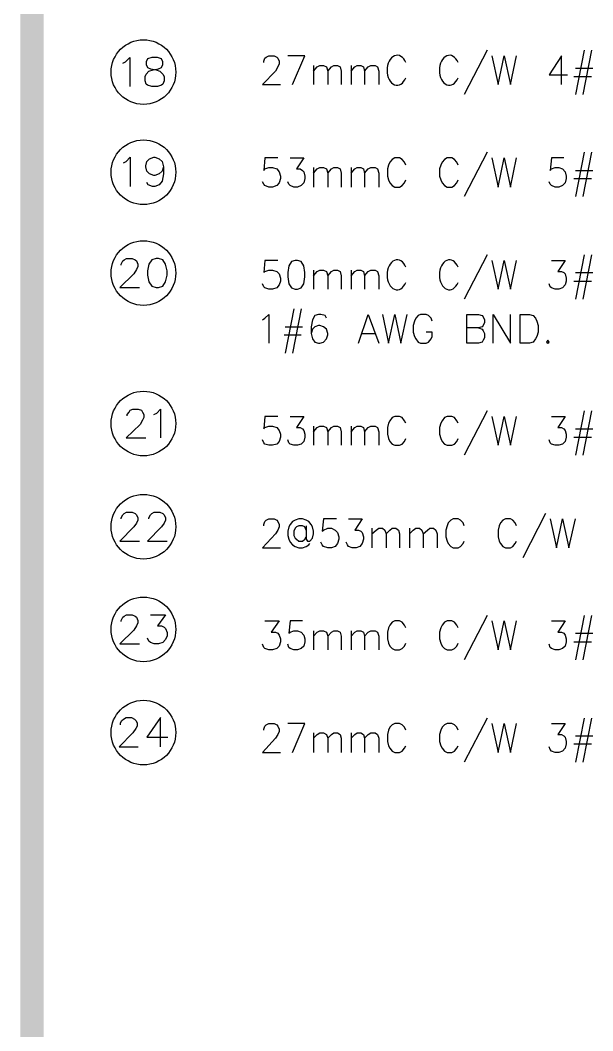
# Model space of a CAD drawing. Header units: inches. Extents: x 0.9 to 46, y 0.8 to 32.4.
# Drawn here: x 1.538 to 3.09, y 22.704 to 25.446 of the extents above; entities that cross this region are included whole.
import ezdxf

# ---------------------------------------------------------------- set-up
doc = ezdxf.new("R2010")
doc.units = ezdxf.units.IN
doc.header["$MEASUREMENT"] = 0
doc.layers.add('PDF_Geometry', color=7, linetype='Continuous')
doc.layers.add('PDF_Solid Fills', color=7, linetype='Continuous')

msp = doc.modelspace()

# ---------------------------------------------------------------- linework, layer by layer
at = {"layer": 'PDF_Geometry', "lineweight": 30}
for points in [[(2.8033, 25.3645), (2.7416, 25.2445)], [(3.0666, 25.3645), (3.0433, 25.2445)], [(3.0866, 25.3645), (3.0633, 25.2445)], [(1.8166, 25.3296), (1.8233, 25.3329), (1.835, 25.3445), (1.835, 25.2662)], [(2.1983, 25.3312), (2.1983, 25.3345), (2.2016, 25.3429), (2.205, 25.3462), (2.2116, 25.3495), (2.2266, 25.3495), (2.2333, 25.3462), (2.2366, 25.3429), (2.24, 25.3345), (2.24, 25.3279), (2.2366, 25.3195), (2.23, 25.3079), (2.195, 25.2712), (2.2433, 25.2712)], [(2.2766, 25.2712), (2.31, 25.3495), (2.2633, 25.3495)], [(2.8166, 25.3495), (2.8333, 25.2712), (2.85, 25.3495), (2.8666, 25.2712), (2.8833, 25.3495)], [(3.0049, 25.2712), (3.0049, 25.3495), (2.9716, 25.2979), (3.0216, 25.2979)], [(2.3333, 25.3229), (2.3333, 25.2712)], [(2.3333, 25.3079), (2.3433, 25.3195), (2.35, 25.3229), (2.36, 25.3229), (2.3683, 25.3195), (2.3716, 25.3079), (2.3716, 25.2712)], [(2.3716, 25.3079), (2.3816, 25.3195), (2.3883, 25.3229), (2.3983, 25.3229), (2.405, 25.3195), (2.4083, 25.3079), (2.4083, 25.2712)], [(2.435, 25.3229), (2.435, 25.2712)], [(2.435, 25.3079), (2.445, 25.3195), (2.4516, 25.3229), (2.4616, 25.3229), (2.4683, 25.3195), (2.4716, 25.3079), (2.4716, 25.2712)], [(2.4716, 25.3079), (2.4816, 25.3195), (2.4883, 25.3229), (2.5, 25.3229), (2.5066, 25.3195), (2.51, 25.3079), (2.51, 25.2712)], [(3.0433, 25.3162), (3.0899, 25.3162)], [(3.0383, 25.2929), (3.0866, 25.2929)], [(2.8033, 25.0879), (2.7416, 24.9679)], [(3.0666, 25.0879), (3.0433, 24.9679)], [(3.0866, 25.0879), (3.0633, 24.9679)], [(1.8183, 25.0595), (1.825, 25.0629), (1.8366, 25.0745), (1.8366, 24.9945)], [(1.9266, 25.0479), (1.9233, 25.0362), (1.915, 25.0295), (1.9033, 25.0245), (1.9, 25.0245), (1.8883, 25.0295), (1.8816, 25.0362), (1.8783, 25.0479), (1.8783, 25.0512), (1.8816, 25.0629), (1.8883, 25.0696), (1.9, 25.0745), (1.9033, 25.0745), (1.915, 25.0696), (1.9233, 25.0629), (1.9266, 25.0479), (1.9266, 25.0295), (1.9233, 25.0095), (1.915, 24.9996), (1.9033, 24.9945), (1.8966, 24.9945), (1.885, 24.9996), (1.8816, 25.0062)], [(2.2366, 25.0729), (2.2016, 25.0729), (2.1983, 25.0379), (2.2016, 25.0429), (2.2116, 25.0462), (2.2216, 25.0462), (2.2333, 25.0429), (2.24, 25.0345), (2.2433, 25.0229), (2.2433, 25.0162), (2.24, 25.0045), (2.2333, 24.9979), (2.2216, 24.9929), (2.2116, 24.9929), (2.2016, 24.9979), (2.1983, 25.0012), (2.195, 25.0079)], [(2.27, 25.0729), (2.3066, 25.0729), (2.2866, 25.0429), (2.2966, 25.0429), (2.3033, 25.0379), (2.3066, 25.0345), (2.31, 25.0229), (2.31, 25.0162), (2.3066, 25.0045), (2.3, 24.9979), (2.29, 24.9929), (2.28, 24.9929), (2.27, 24.9979), (2.2666, 25.0012), (2.2633, 25.0079)], [(2.5833, 25.0529), (2.5799, 25.0612), (2.5733, 25.0679), (2.5666, 25.0729), (2.5533, 25.0729), (2.5466, 25.0679), (2.54, 25.0612), (2.5366, 25.0529), (2.5333, 25.0429), (2.5333, 25.0229), (2.5366, 25.0129), (2.54, 25.0045), (2.5466, 24.9979), (2.5533, 24.9929), (2.5666, 24.9929), (2.5733, 24.9979), (2.5799, 25.0045), (2.5833, 25.0129)], [(2.7249, 25.0529), (2.7216, 25.0612), (2.715, 25.0679), (2.7083, 25.0729), (2.6949, 25.0729), (2.6883, 25.0679), (2.6816, 25.0612), (2.6783, 25.0529), (2.675, 25.0429), (2.675, 25.0229), (2.6783, 25.0129), (2.6816, 25.0045), (2.6883, 24.9979), (2.6949, 24.9929), (2.7083, 24.9929), (2.715, 24.9979), (2.7216, 25.0045), (2.7249, 25.0129)], [(2.8166, 25.0729), (2.8333, 24.9929), (2.85, 25.0729), (2.8666, 24.9929), (2.8833, 25.0729)], [(3.0116, 25.0729), (2.9783, 25.0729), (2.9749, 25.0379), (2.9783, 25.0429), (2.9883, 25.0462), (2.9983, 25.0462), (3.0083, 25.0429), (3.015, 25.0345), (3.0183, 25.0229), (3.0183, 25.0162), (3.015, 25.0045), (3.0083, 24.9979), (2.9983, 24.9929), (2.9883, 24.9929), (2.9783, 24.9979), (2.9749, 25.0012), (2.9716, 25.0079)], [(2.3333, 25.0462), (2.3333, 24.9929)], [(2.3333, 25.0312), (2.3433, 25.0429), (2.35, 25.0462), (2.36, 25.0462), (2.3683, 25.0429), (2.3716, 25.0312), (2.3716, 24.9929)], [(2.3716, 25.0312), (2.3816, 25.0429), (2.3883, 25.0462), (2.3983, 25.0462), (2.405, 25.0429), (2.4083, 25.0312), (2.4083, 24.9929)], [(2.435, 25.0462), (2.435, 24.9929)], [(2.435, 25.0312), (2.445, 25.0429), (2.4516, 25.0462), (2.4616, 25.0462), (2.4683, 25.0429), (2.4716, 25.0312), (2.4716, 24.9929)], [(2.4716, 25.0312), (2.4816, 25.0429), (2.4883, 25.0462), (2.5, 25.0462), (2.5066, 25.0429), (2.51, 25.0312), (2.51, 24.9929)], [(3.0433, 25.0379), (3.0899, 25.0379)], [(3.0383, 25.0162), (3.0866, 25.0162)], [(1.8116, 24.7812), (1.8116, 24.7845), (1.8166, 24.7929), (1.82, 24.7962), (1.8266, 24.7995), (1.8416, 24.7995), (1.85, 24.7962), (1.8533, 24.7929), (1.8566, 24.7845), (1.8566, 24.7779), (1.8533, 24.7695), (1.8466, 24.7579), (1.8083, 24.7212), (1.8616, 24.7212)], [(2.2366, 24.7946), (2.2016, 24.7946), (2.1983, 24.7612), (2.2016, 24.7645), (2.2116, 24.7679), (2.2216, 24.7679), (2.2333, 24.7645), (2.24, 24.7579), (2.2433, 24.7462), (2.2433, 24.7379), (2.24, 24.7279), (2.2333, 24.7196), (2.2216, 24.7162), (2.2116, 24.7162), (2.2016, 24.7196), (2.1983, 24.7229), (2.195, 24.7312)], [(2.8033, 24.8096), (2.7416, 24.6896)], [(2.8166, 24.7946), (2.8333, 24.7162), (2.85, 24.7946), (2.8666, 24.7162), (2.8833, 24.7946)], [(2.9783, 24.7946), (3.015, 24.7946), (2.995, 24.7645), (3.0049, 24.7645), (3.0116, 24.7612), (3.015, 24.7579), (3.0183, 24.7462), (3.0183, 24.7379), (3.015, 24.7279), (3.0083, 24.7196), (2.9983, 24.7162), (2.9883, 24.7162), (2.9783, 24.7196), (2.9749, 24.7229), (2.9716, 24.7312)], [(3.0666, 24.8096), (3.0433, 24.6896)], [(3.0866, 24.8096), (3.0633, 24.6896)], [(2.3333, 24.7679), (2.3333, 24.7162)], [(2.3333, 24.7529), (2.3433, 24.7645), (2.35, 24.7679), (2.36, 24.7679), (2.3683, 24.7645), (2.3716, 24.7529), (2.3716, 24.7162)], [(2.3716, 24.7529), (2.3816, 24.7645), (2.3883, 24.7679), (2.3983, 24.7679), (2.405, 24.7645), (2.4083, 24.7529), (2.4083, 24.7162)], [(2.435, 24.7679), (2.435, 24.7162)], [(2.435, 24.7529), (2.445, 24.7645), (2.4516, 24.7679), (2.4616, 24.7679), (2.4683, 24.7645), (2.4716, 24.7529), (2.4716, 24.7162)], [(2.4716, 24.7529), (2.4816, 24.7645), (2.4883, 24.7679), (2.5, 24.7679), (2.5066, 24.7645), (2.51, 24.7529), (2.51, 24.7162)], [(3.0433, 24.7612), (3.0899, 24.7612)], [(3.0383, 24.7379), (3.0866, 24.7379)], [(2.195, 24.6329), (2.2016, 24.6379), (2.2116, 24.6479), (2.2116, 24.5696)], [(2.28, 24.6629), (2.2566, 24.5429)], [(2.3, 24.6629), (2.2766, 24.5429)], [(2.3683, 24.6379), (2.365, 24.6445), (2.3533, 24.6479), (2.3466, 24.6479), (2.3366, 24.6445), (2.33, 24.6329), (2.3266, 24.6145), (2.3266, 24.5962), (2.33, 24.5812), (2.3366, 24.5729), (2.3466, 24.5696), (2.35, 24.5696), (2.36, 24.5729), (2.3683, 24.5812), (2.3716, 24.5929), (2.3716, 24.5962), (2.3683, 24.6079), (2.36, 24.6145), (2.35, 24.6179), (2.3466, 24.6179), (2.3366, 24.6145), (2.33, 24.6079), (2.3266, 24.5962)], [(2.455, 24.5696), (2.4816, 24.6479), (2.51, 24.5696)], [(2.52, 24.6479), (2.5366, 24.5696), (2.5533, 24.6479), (2.57, 24.5696), (2.5866, 24.6479)], [(2.655, 24.6295), (2.6516, 24.6379), (2.645, 24.6445), (2.6383, 24.6479), (2.6233, 24.6479), (2.6166, 24.6445), (2.61, 24.6379), (2.6066, 24.6295), (2.6033, 24.6179), (2.6033, 24.5996), (2.6066, 24.5879), (2.61, 24.5812), (2.6166, 24.5729), (2.6233, 24.5696), (2.6383, 24.5696), (2.645, 24.5729), (2.6516, 24.5812), (2.655, 24.5879), (2.655, 24.5996), (2.6383, 24.5996)], [(2.7799, 24.6112), (2.79, 24.6079), (2.7933, 24.6029), (2.7966, 24.5962), (2.7966, 24.5846), (2.7933, 24.5779), (2.79, 24.5729), (2.7799, 24.5696), (2.7483, 24.5696), (2.7483, 24.6479), (2.7799, 24.6479), (2.79, 24.6445), (2.7933, 24.6412), (2.7966, 24.6329), (2.7966, 24.6262), (2.7933, 24.6179), (2.79, 24.6145), (2.7799, 24.6112), (2.7483, 24.6112)], [(2.82, 24.5696), (2.82, 24.6479), (2.8666, 24.5696), (2.8666, 24.6479)], [(2.2533, 24.5929), (2.3, 24.5929)], [(2.2566, 24.6145), (2.3033, 24.6145)], [(2.465, 24.5962), (2.5, 24.5962)], [(1.8283, 24.3729), (1.8283, 24.3762), (1.8333, 24.3829), (1.8366, 24.3879), (1.8433, 24.3912), (1.8583, 24.3912), (1.8666, 24.3879), (1.87, 24.3829), (1.8733, 24.3762), (1.8733, 24.3679), (1.87, 24.3612), (1.8633, 24.3496), (1.825, 24.3129), (1.8783, 24.3129)], [(1.9, 24.3762), (1.9083, 24.3796), (1.9183, 24.3912), (1.9183, 24.3129)], [(2.8033, 24.3862), (2.7416, 24.2662)], [(3.0666, 24.3862), (3.0433, 24.2662)], [(3.0866, 24.3862), (3.0633, 24.2662)], [(2.2366, 24.3712), (2.2016, 24.3712), (2.1983, 24.3379), (2.2016, 24.3412), (2.2116, 24.3446), (2.2216, 24.3446), (2.2333, 24.3412), (2.24, 24.3329), (2.2433, 24.3229), (2.2433, 24.3145), (2.24, 24.3029), (2.2333, 24.2962), (2.2216, 24.2929), (2.2116, 24.2929), (2.2016, 24.2962), (2.1983, 24.2995), (2.195, 24.3079)], [(2.27, 24.3712), (2.3066, 24.3712), (2.2866, 24.3412), (2.2966, 24.3412), (2.3033, 24.3379), (2.3066, 24.3329), (2.31, 24.3229), (2.31, 24.3145), (2.3066, 24.3029), (2.3, 24.2962), (2.29, 24.2929), (2.28, 24.2929), (2.27, 24.2962), (2.2666, 24.2995), (2.2633, 24.3079)], [(2.5833, 24.3529), (2.5799, 24.3596), (2.5733, 24.3679), (2.5666, 24.3712), (2.5533, 24.3712), (2.5466, 24.3679), (2.54, 24.3596), (2.5366, 24.3529), (2.5333, 24.3412), (2.5333, 24.3229), (2.5366, 24.3112), (2.54, 24.3029), (2.5466, 24.2962), (2.5533, 24.2929), (2.5666, 24.2929), (2.5733, 24.2962), (2.5799, 24.3029), (2.5833, 24.3112)], [(2.7249, 24.3529), (2.7216, 24.3596), (2.715, 24.3679), (2.7083, 24.3712), (2.6949, 24.3712), (2.6883, 24.3679), (2.6816, 24.3596), (2.6783, 24.3529), (2.675, 24.3412), (2.675, 24.3229), (2.6783, 24.3112), (2.6816, 24.3029), (2.6883, 24.2962), (2.6949, 24.2929), (2.7083, 24.2929), (2.715, 24.2962), (2.7216, 24.3029), (2.7249, 24.3112)], [(2.8166, 24.3712), (2.8333, 24.2929), (2.85, 24.3712), (2.8666, 24.2929), (2.8833, 24.3712)], [(2.9783, 24.3712), (3.015, 24.3712), (2.995, 24.3412), (3.0049, 24.3412), (3.0116, 24.3379), (3.015, 24.3329), (3.0183, 24.3229), (3.0183, 24.3145), (3.015, 24.3029), (3.0083, 24.2962), (2.9983, 24.2929), (2.9883, 24.2929), (2.9783, 24.2962), (2.9749, 24.2995), (2.9716, 24.3079)], [(2.3333, 24.3446), (2.3333, 24.2929)], [(2.3333, 24.3296), (2.3433, 24.3412), (2.35, 24.3446), (2.36, 24.3446), (2.3683, 24.3412), (2.3716, 24.3296), (2.3716, 24.2929)], [(2.3716, 24.3296), (2.3816, 24.3412), (2.3883, 24.3446), (2.3983, 24.3446), (2.405, 24.3412), (2.4083, 24.3296), (2.4083, 24.2929)], [(2.435, 24.3446), (2.435, 24.2929)], [(2.435, 24.3296), (2.445, 24.3412), (2.4516, 24.3446), (2.4616, 24.3446), (2.4683, 24.3412), (2.4716, 24.3296), (2.4716, 24.2929)], [(2.4716, 24.3296), (2.4816, 24.3412), (2.4883, 24.3446), (2.5, 24.3446), (2.5066, 24.3412), (2.51, 24.3296), (2.51, 24.2929)], [(3.0433, 24.3379), (3.0899, 24.3379)], [(3.0383, 24.3145), (3.0866, 24.3145)], [(1.8116, 24.0929), (1.8116, 24.0962), (1.8166, 24.1046), (1.82, 24.1079), (1.8266, 24.1112), (1.8416, 24.1112), (1.85, 24.1079), (1.8533, 24.1046), (1.8566, 24.0962), (1.8566, 24.0895), (1.8533, 24.0812), (1.8466, 24.0712), (1.8083, 24.0329), (1.8616, 24.0329)], [(1.8866, 24.0929), (1.8866, 24.0962), (1.8916, 24.1046), (1.895, 24.1079), (1.9016, 24.1112), (1.9166, 24.1112), (1.925, 24.1079), (1.9283, 24.1046), (1.9316, 24.0962), (1.9316, 24.0895), (1.9283, 24.0812), (1.9216, 24.0712), (1.8833, 24.0329), (1.9366, 24.0329)], [(2.9616, 24.1079), (2.9, 23.9879)], [(2.1983, 24.0746), (2.1983, 24.0779), (2.2016, 24.0862), (2.205, 24.0895), (2.2116, 24.0929), (2.2266, 24.0929), (2.2333, 24.0895), (2.2366, 24.0862), (2.24, 24.0779), (2.24, 24.0712), (2.2366, 24.0629), (2.23, 24.0529), (2.195, 24.0146), (2.2433, 24.0146)], [(2.3133, 24.0746), (2.3133, 24.0379), (2.3166, 24.0329), (2.3233, 24.0329), (2.33, 24.0412), (2.3333, 24.0529), (2.3333, 24.0595), (2.33, 24.0712), (2.3266, 24.0779), (2.32, 24.0862), (2.3133, 24.0895), (2.3033, 24.0929), (2.2933, 24.0929), (2.2833, 24.0895), (2.2766, 24.0862), (2.27, 24.0779), (2.2666, 24.0712), (2.2633, 24.0595), (2.2633, 24.0479), (2.2666, 24.0379), (2.27, 24.0296), (2.2766, 24.0229), (2.2833, 24.0179), (2.2933, 24.0146), (2.3033, 24.0146), (2.3133, 24.0179), (2.32, 24.0229), (2.3233, 24.0262)], [(2.3133, 24.0629), (2.31, 24.0712), (2.3033, 24.0746), (2.2933, 24.0746), (2.2866, 24.0712), (2.2833, 24.0679), (2.28, 24.0595), (2.28, 24.0479), (2.2833, 24.0412), (2.2866, 24.0379), (2.2933, 24.0329), (2.3033, 24.0329), (2.31, 24.0379), (2.3133, 24.0446)], [(2.395, 24.0929), (2.36, 24.0929), (2.3566, 24.0595), (2.36, 24.0629), (2.3716, 24.0679), (2.3816, 24.0679), (2.3916, 24.0629), (2.3983, 24.0562), (2.4016, 24.0446), (2.4016, 24.0379), (2.3983, 24.0262), (2.3916, 24.0179), (2.3816, 24.0146), (2.3716, 24.0146), (2.36, 24.0179), (2.3566, 24.0229), (2.3533, 24.0296)], [(2.4283, 24.0929), (2.465, 24.0929), (2.445, 24.0629), (2.455, 24.0629), (2.4616, 24.0595), (2.465, 24.0562), (2.4683, 24.0446), (2.4683, 24.0379), (2.465, 24.0262), (2.4583, 24.0179), (2.4483, 24.0146), (2.4383, 24.0146), (2.4283, 24.0179), (2.425, 24.0229), (2.4216, 24.0296)], [(2.7416, 24.0746), (2.7383, 24.0829), (2.7316, 24.0895), (2.7249, 24.0929), (2.7116, 24.0929), (2.705, 24.0895), (2.6983, 24.0829), (2.6949, 24.0746), (2.6916, 24.0629), (2.6916, 24.0446), (2.6949, 24.0329), (2.6983, 24.0262), (2.705, 24.0179), (2.7116, 24.0146), (2.7249, 24.0146), (2.7316, 24.0179), (2.7383, 24.0262), (2.7416, 24.0329)], [(2.8833, 24.0746), (2.88, 24.0829), (2.8733, 24.0895), (2.8666, 24.0929), (2.8533, 24.0929), (2.8466, 24.0895), (2.8399, 24.0829), (2.8366, 24.0746), (2.8333, 24.0629), (2.8333, 24.0446), (2.8366, 24.0329), (2.8399, 24.0262), (2.8466, 24.0179), (2.8533, 24.0146), (2.8666, 24.0146), (2.8733, 24.0179), (2.88, 24.0262), (2.8833, 24.0329)], [(2.9749, 24.0929), (2.9916, 24.0146), (3.0083, 24.0929), (3.0249, 24.0146), (3.0433, 24.0929)], [(2.4916, 24.0679), (2.4916, 24.0146)], [(2.4916, 24.0529), (2.5033, 24.0629), (2.51, 24.0679), (2.52, 24.0679), (2.5266, 24.0629), (2.53, 24.0529), (2.53, 24.0146)], [(2.53, 24.0529), (2.54, 24.0629), (2.5466, 24.0679), (2.5566, 24.0679), (2.5633, 24.0629), (2.5666, 24.0529), (2.5666, 24.0146)], [(2.5933, 24.0679), (2.5933, 24.0146)], [(2.5933, 24.0529), (2.6033, 24.0629), (2.61, 24.0679), (2.62, 24.0679), (2.6266, 24.0629), (2.63, 24.0529), (2.63, 24.0146)], [(2.63, 24.0529), (2.6416, 24.0629), (2.6483, 24.0679), (2.6583, 24.0679), (2.6649, 24.0629), (2.6683, 24.0529), (2.6683, 24.0146)], [(1.8116, 23.8146), (1.8116, 23.8179), (1.8166, 23.8262), (1.82, 23.8296), (1.8266, 23.8329), (1.8416, 23.8329), (1.85, 23.8296), (1.8533, 23.8262), (1.8566, 23.8179), (1.8566, 23.8112), (1.8533, 23.8029), (1.8466, 23.7912), (1.8083, 23.7546), (1.8616, 23.7546)], [(1.8916, 23.8329), (1.9316, 23.8329), (1.91, 23.8029), (1.9216, 23.8029), (1.9283, 23.7995), (1.9316, 23.7962), (1.9366, 23.7846), (1.9366, 23.7762), (1.9316, 23.7662), (1.925, 23.7579), (1.9133, 23.7546), (1.9016, 23.7546), (1.8916, 23.7579), (1.8866, 23.7612), (1.8833, 23.7696)], [(2.8033, 23.8312), (2.7416, 23.7112)], [(3.0666, 23.8312), (3.0433, 23.7112)], [(3.0866, 23.8312), (3.0633, 23.7112)], [(2.2016, 23.8162), (2.24, 23.8162), (2.2183, 23.7862), (2.23, 23.7862), (2.2366, 23.7829), (2.24, 23.7779), (2.2433, 23.7679), (2.2433, 23.7596), (2.24, 23.7479), (2.2333, 23.7412), (2.2216, 23.7379), (2.2116, 23.7379), (2.2016, 23.7412), (2.1983, 23.7446), (2.195, 23.7529)], [(2.3033, 23.8162), (2.27, 23.8162), (2.2666, 23.7829), (2.27, 23.7862), (2.28, 23.7896), (2.29, 23.7896), (2.3, 23.7862), (2.3066, 23.7779), (2.31, 23.7679), (2.31, 23.7596), (2.3066, 23.7479), (2.3, 23.7412), (2.29, 23.7379), (2.28, 23.7379), (2.27, 23.7412), (2.2666, 23.7446), (2.2633, 23.7529)], [(2.5833, 23.7979), (2.5799, 23.8046), (2.5733, 23.8129), (2.5666, 23.8162), (2.5533, 23.8162), (2.5466, 23.8129), (2.54, 23.8046), (2.5366, 23.7979), (2.5333, 23.7862), (2.5333, 23.7679), (2.5366, 23.7562), (2.54, 23.7479), (2.5466, 23.7412), (2.5533, 23.7379), (2.5666, 23.7379), (2.5733, 23.7412), (2.5799, 23.7479), (2.5833, 23.7562)], [(2.7249, 23.7979), (2.7216, 23.8046), (2.715, 23.8129), (2.7083, 23.8162), (2.6949, 23.8162), (2.6883, 23.8129), (2.6816, 23.8046), (2.6783, 23.7979), (2.675, 23.7862), (2.675, 23.7679), (2.6783, 23.7562), (2.6816, 23.7479), (2.6883, 23.7412), (2.6949, 23.7379), (2.7083, 23.7379), (2.715, 23.7412), (2.7216, 23.7479), (2.7249, 23.7562)], [(2.8166, 23.8162), (2.8333, 23.7379), (2.85, 23.8162), (2.8666, 23.7379), (2.8833, 23.8162)], [(2.9783, 23.8162), (3.015, 23.8162), (2.995, 23.7862), (3.0049, 23.7862), (3.0116, 23.7829), (3.015, 23.7779), (3.0183, 23.7679), (3.0183, 23.7596), (3.015, 23.7479), (3.0083, 23.7412), (2.9983, 23.7379), (2.9883, 23.7379), (2.9783, 23.7412), (2.9749, 23.7446), (2.9716, 23.7529)], [(2.3333, 23.7896), (2.3333, 23.7379)], [(2.3333, 23.7746), (2.3433, 23.7862), (2.35, 23.7896), (2.36, 23.7896), (2.3683, 23.7862), (2.3716, 23.7746), (2.3716, 23.7379)], [(2.3716, 23.7746), (2.3816, 23.7862), (2.3883, 23.7896), (2.3983, 23.7896), (2.405, 23.7862), (2.4083, 23.7746), (2.4083, 23.7379)], [(2.435, 23.7896), (2.435, 23.7379)], [(2.435, 23.7746), (2.445, 23.7862), (2.4516, 23.7896), (2.4616, 23.7896), (2.4683, 23.7862), (2.4716, 23.7746), (2.4716, 23.7379)], [(2.4716, 23.7746), (2.4816, 23.7862), (2.4883, 23.7896), (2.5, 23.7896), (2.5066, 23.7862), (2.51, 23.7746), (2.51, 23.7379)], [(3.0433, 23.7829), (3.0899, 23.7829)], [(3.0383, 23.7596), (3.0866, 23.7596)], [(1.81, 23.5346), (1.81, 23.5396), (1.8133, 23.5463), (1.8183, 23.5496), (1.825, 23.5546), (1.84, 23.5546), (1.8483, 23.5496), (1.8516, 23.5463), (1.855, 23.5396), (1.855, 23.5313), (1.8516, 23.5246), (1.8433, 23.5129), (1.8066, 23.4746), (1.8583, 23.4746)], [(1.9183, 23.4746), (1.9183, 23.5546), (1.8816, 23.5012), (1.9383, 23.5012)], [(2.8033, 23.5529), (2.7416, 23.4329)], [(3.0666, 23.5529), (3.0433, 23.4329)], [(3.0866, 23.5529), (3.0633, 23.4329)], [(2.1983, 23.5196), (2.1983, 23.5229), (2.2016, 23.5313), (2.205, 23.5346), (2.2116, 23.5379), (2.2266, 23.5379), (2.2333, 23.5346), (2.2366, 23.5313), (2.24, 23.5229), (2.24, 23.5162), (2.2366, 23.5079), (2.23, 23.4979), (2.195, 23.4596), (2.2433, 23.4596)], [(2.2766, 23.4596), (2.31, 23.5379), (2.2633, 23.5379)], [(2.5833, 23.5196), (2.5799, 23.5279), (2.5733, 23.5346), (2.5666, 23.5379), (2.5533, 23.5379), (2.5466, 23.5346), (2.54, 23.5279), (2.5366, 23.5196), (2.5333, 23.5079), (2.5333, 23.4896), (2.5366, 23.4779), (2.54, 23.4712), (2.5466, 23.4629), (2.5533, 23.4596), (2.5666, 23.4596), (2.5733, 23.4629), (2.5799, 23.4712), (2.5833, 23.4779)], [(2.7249, 23.5196), (2.7216, 23.5279), (2.715, 23.5346), (2.7083, 23.5379), (2.6949, 23.5379), (2.6883, 23.5346), (2.6816, 23.5279), (2.6783, 23.5196), (2.675, 23.5079), (2.675, 23.4896), (2.6783, 23.4779), (2.6816, 23.4712), (2.6883, 23.4629), (2.6949, 23.4596), (2.7083, 23.4596), (2.715, 23.4629), (2.7216, 23.4712), (2.7249, 23.4779)], [(2.8166, 23.5379), (2.8333, 23.4596), (2.85, 23.5379), (2.8666, 23.4596), (2.8833, 23.5379)], [(2.9783, 23.5379), (3.015, 23.5379), (2.995, 23.5079), (3.0049, 23.5079), (3.0116, 23.5046), (3.015, 23.5012), (3.0183, 23.4896), (3.0183, 23.4829), (3.015, 23.4712), (3.0083, 23.4629), (2.9983, 23.4596), (2.9883, 23.4596), (2.9783, 23.4629), (2.9749, 23.4679), (2.9716, 23.4746)], [(2.3333, 23.5129), (2.3333, 23.4596)], [(2.3333, 23.4979), (2.3433, 23.5079), (2.35, 23.5129), (2.36, 23.5129), (2.3683, 23.5079), (2.3716, 23.4979), (2.3716, 23.4596)], [(2.3716, 23.4979), (2.3816, 23.5079), (2.3883, 23.5129), (2.3983, 23.5129), (2.405, 23.5079), (2.4083, 23.4979), (2.4083, 23.4596)], [(2.435, 23.5129), (2.435, 23.4596)], [(2.435, 23.4979), (2.445, 23.5079), (2.4516, 23.5129), (2.4616, 23.5129), (2.4683, 23.5079), (2.4716, 23.4979), (2.4716, 23.4596)], [(2.4716, 23.4979), (2.4816, 23.5079), (2.4883, 23.5129), (2.5, 23.5129), (2.5066, 23.5079), (2.51, 23.4979), (2.51, 23.4596)], [(3.0433, 23.5046), (3.0899, 23.5046)], [(3.0383, 23.4829), (3.0866, 23.4829)]]:
    msp.add_lwpolyline(points, dxfattribs=at)
for points in [[(1.895, 25.3445), (1.8833, 25.3412), (1.88, 25.3329), (1.88, 25.3262), (1.8833, 25.3179), (1.8916, 25.3145), (1.9066, 25.3112), (1.9166, 25.3079), (1.925, 25.2995), (1.9283, 25.2929), (1.9283, 25.2812), (1.925, 25.2729), (1.9216, 25.2695), (1.91, 25.2662), (1.895, 25.2662), (1.8833, 25.2695), (1.88, 25.2729), (1.8766, 25.2812), (1.8766, 25.2929), (1.88, 25.2995), (1.8866, 25.3079), (1.8983, 25.3112), (1.9133, 25.3145), (1.9216, 25.3179), (1.925, 25.3262), (1.925, 25.3329), (1.9216, 25.3412), (1.91, 25.3445)], [(1.9066, 24.7995), (1.895, 24.7962), (1.8866, 24.7845), (1.8833, 24.7662), (1.8833, 24.7546), (1.8866, 24.7362), (1.895, 24.7246), (1.9066, 24.7212), (1.9133, 24.7212), (1.925, 24.7246), (1.9316, 24.7362), (1.9366, 24.7546), (1.9366, 24.7662), (1.9316, 24.7845), (1.925, 24.7962), (1.9133, 24.7995)], [(2.2833, 24.7946), (2.2733, 24.7912), (2.2666, 24.7796), (2.2633, 24.7612), (2.2633, 24.7495), (2.2666, 24.7312), (2.2733, 24.7196), (2.2833, 24.7162), (2.29, 24.7162), (2.3, 24.7196), (2.3066, 24.7312), (2.31, 24.7495), (2.31, 24.7612), (2.3066, 24.7796), (2.3, 24.7912), (2.29, 24.7946)], [(2.8933, 24.5696), (2.8933, 24.6479), (2.9183, 24.6479), (2.9283, 24.6445), (2.935, 24.6379), (2.9383, 24.6295), (2.9416, 24.6179), (2.9416, 24.5996), (2.9383, 24.5879), (2.935, 24.5812), (2.9283, 24.5729), (2.9183, 24.5696)], [(2.9683, 24.5779), (2.9649, 24.5729), (2.9683, 24.5696), (2.9716, 24.5729)]]:
    msp.add_lwpolyline(points, close=True, dxfattribs=at)
for centre in [(1.8723, 25.3052), (1.8723, 25.0335), (1.8723, 24.7602), (1.8723, 24.3519), (1.8723, 24.0719), (1.8723, 23.7935), (1.8723, 23.5135)]:
    msp.add_circle(centre, 0.0877, dxfattribs=at)
for centre, ratio, start_param, end_param in [((2.5598, 25.3102), 0.673258, 5.261851, 10.466826), ((2.7015, 25.3102), 0.673029, 5.261736, 10.466785), ((2.5598, 24.7552), 0.672813, 5.261049, 10.466619), ((2.7015, 24.7552), 0.672584, 5.260935, 10.466579)]:
    msp.add_ellipse(centre, major_axis=(0.0003, 0.0406), ratio=ratio, start_param=start_param, end_param=end_param, dxfattribs=at)
at = {"layer": 'PDF_Solid Fills', "lineweight": 9, "transparency": 33554559}
for points in [[(1.5383, 0.755), (1.6016, 0.8183), (1.5383, 32.3527)], [(1.6016, 0.8183), (1.5383, 32.3527), (1.6016, 32.2895)]]:
    msp.add_solid(points, dxfattribs=at)

doc.saveas('drawing.dxf')
